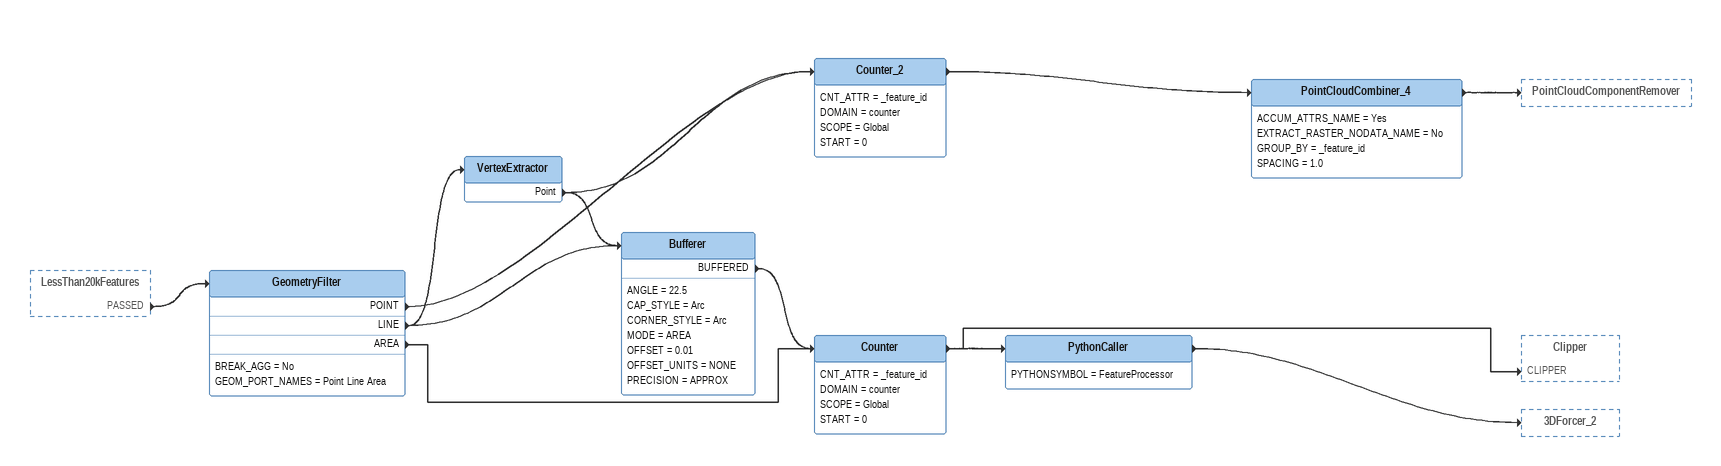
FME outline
LessThan20kFeatures [outside]
    PASSED -> GeometryFilter
GeometryFilter
    BREAK_AGG = No
    GEOM_PORT_NAMES = Point Line Area
    POINT -> Counter_2
    LINE -> VertexExtractor
    LINE -> Bufferer
    AREA -> Counter
VertexExtractor
    Point -> Bufferer
    Point -> Counter_2
Counter_2
    CNT_ATTR = _feature_id
    DOMAIN = counter
    SCOPE = Global
    START = 0
    -> PointCloudCombiner_4
PointCloudCombiner_4
    ACCUM_ATTRS_NAME = Yes
    EXTRACT_RASTER_NODATA_NAME = No
    GROUP_BY = _feature_id
    SPACING = 1.0
    -> PointCloudComponentRemover
Bufferer
    ANGLE = 22.5
    CAP_STYLE = Arc
    CORNER_STYLE = Arc
    MODE = AREA
    OFFSET = 0.01
    OFFSET_UNITS = NONE
    PRECISION = APPROX
    BUFFERED -> Counter
Counter
    CNT_ATTR = _feature_id
    DOMAIN = counter
    SCOPE = Global
    START = 0
    -> PythonCaller
    -> Clipper [CLIPPER]
PythonCaller
    PYTHONSYMBOL = FeatureProcessor
    -> 3DForcer_2
